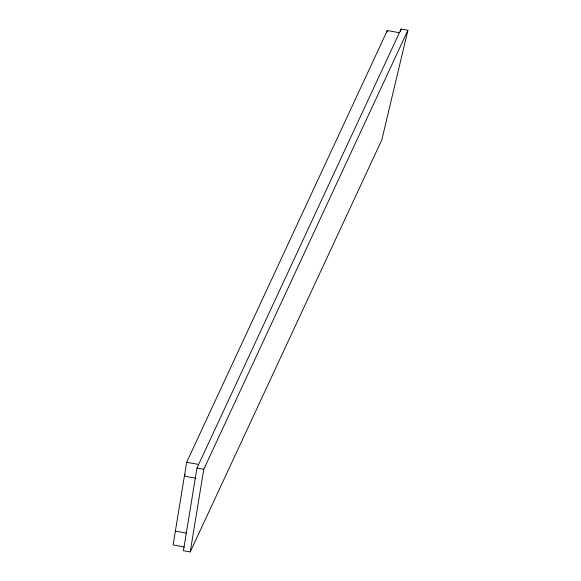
<?xml version="1.0" encoding="UTF-8"?>
<svg xmlns="http://www.w3.org/2000/svg" width="581" height="581" viewBox="0 0 581 581"><rect width="100%" height="100%" fill="white"/><g stroke="black" fill="none" stroke-linecap="round" stroke-linejoin="round"><path stroke-width="0.87" d="M399.387 32.725L387.295 30.539L186.654 462.287L173.102 544.956L184.235 546.968M196.974 468.054L183.422 550.715L190.227 551.95L381.804 139.919L407.898 30.285L401.093 29.05L196.974 468.054L203.778 469.288L407.898 30.285M190.227 551.95L203.778 469.288M386.873 32.289L387.295 30.539M400.469 31.679L401.093 29.05M185.15 474.488L184.38 476.137L195.521 478.156M186.654 462.287L198.644 464.459M175.375 531.107L186.508 533.118"/></g></svg>
